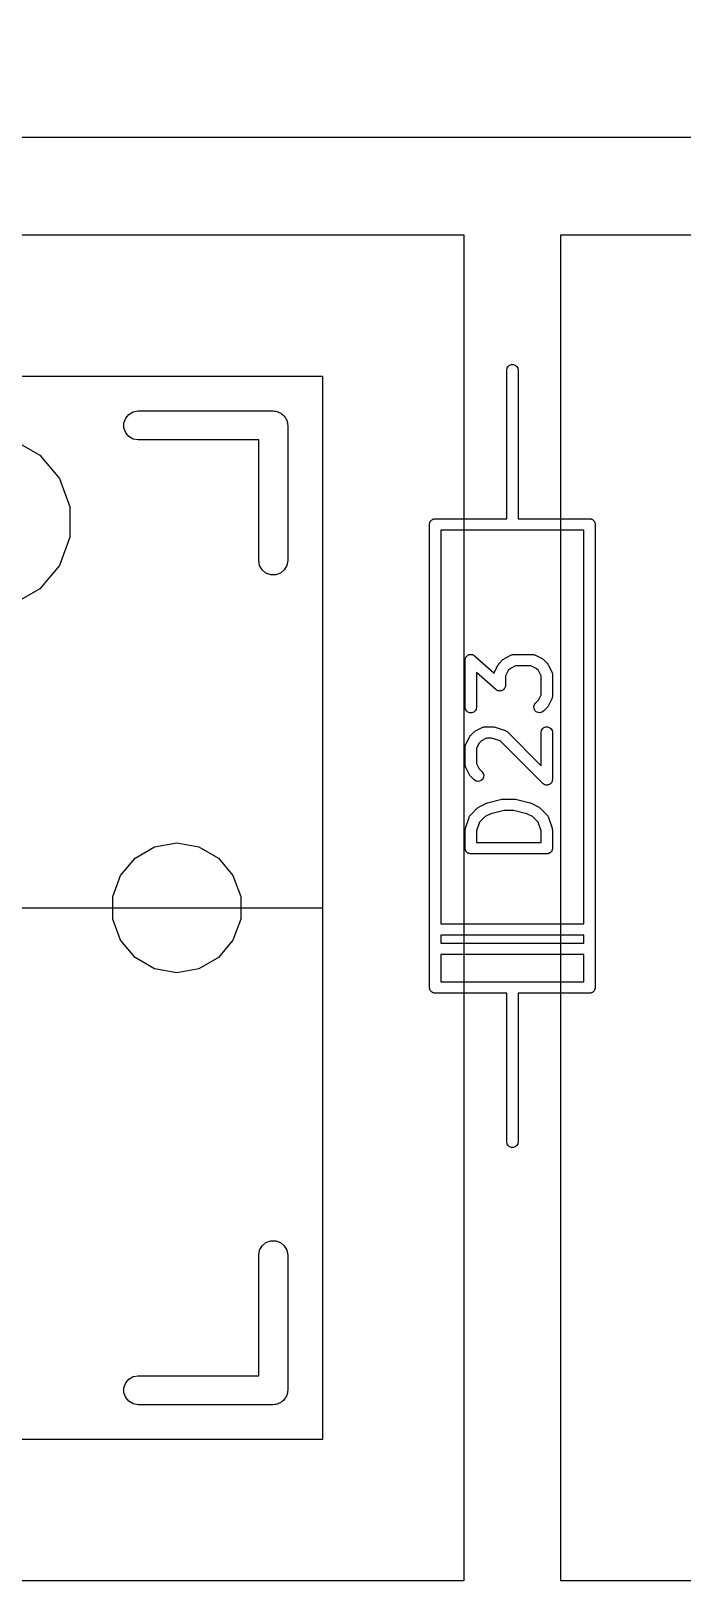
# Model space of a CAD drawing. Header units: millimetres. Extents: x 30 to 728, y -111 to 447.
# Drawn here: x 105.27 to 113.84, y 140.22 to 160.63 of the extents above; entities that cross this region are included whole.
import ezdxf

# ---------------------------------------------------------------- set-up
doc = ezdxf.new("R2010")
doc.units = ezdxf.units.MM
for name, color, linetype in [('BLACK', 7, 'Continuous'), ('プレート', 6, 'Continuous'), ('参照キーキャップ', 7, 'Continuous'), ('寸法', 21, 'Continuous')]:
    doc.layers.add(name, color=color, linetype=linetype)
doc.layers.add('補助線', color=4, linetype='Continuous', transparency=0.8)

# ---------------------------------------------------------------- blocks, each defined once
blk = doc.blocks.new('hhskb-F.SilkS')
at = {"layer": 'BLACK'}
for p, q in [((77.925, -71.92), (77.9295, -71.8943)), ((77.925, -73.19), (77.925, -71.92)), ((77.9295, -71.8943), (77.9425, -71.8718)), ((77.9425, -71.8718), (77.9625, -71.855)), ((77.9625, -71.855), (77.987, -71.8461)), ((77.987, -71.8461), (78.013, -71.8461)), ((78.013, -71.8461), (78.0375, -71.855)), ((78.0375, -71.855), (78.0575, -71.8718)), ((78.0575, -71.8718), (78.0705, -71.8943)), ((78.0705, -71.8943), (78.075, -71.92)), ((78.075, -71.92), (78.075, -73.19)), ((72.8844, -72.6169), (72.907, -72.5547)), ((72.8844, -72.6831), (72.8844, -72.6169)), ((72.907, -72.5547), (72.9495, -72.5041)), ((72.9495, -72.5041), (73.0068, -72.471)), ((73.0068, -72.471), (73.072, -72.4595)), ((73.072, -72.4595), (74.85, -72.4595)), ((74.85, -72.4595), (74.8664, -72.4624)), ((74.8664, -72.4624), (74.8831, -72.4624)), ((74.8831, -72.4624), (74.8987, -72.4681)), ((74.8987, -72.4681), (74.9152, -72.471)), ((74.9152, -72.471), (74.9296, -72.4793)), ((74.9296, -72.4793), (74.9453, -72.485)), ((74.9453, -72.485), (74.958, -72.4957)), ((74.958, -72.4957), (74.9725, -72.5041)), ((74.9725, -72.5041), (74.9832, -72.5168)), ((74.9832, -72.5168), (74.9959, -72.5275)), ((74.9959, -72.5275), (75.0043, -72.542)), ((75.0043, -72.542), (75.015, -72.5547)), ((75.015, -72.5547), (75.0207, -72.5704)), ((75.0207, -72.5704), (75.029, -72.5848)), ((75.029, -72.5848), (75.0319, -72.6013)), ((75.0319, -72.6013), (75.0376, -72.6169)), ((75.0376, -72.6169), (75.0376, -72.6336)), ((75.0376, -72.6336), (75.0405, -72.65)), ((71.4324, -72.8418), (71.7775, -73.0411)), ((72.907, -72.7452), (72.8844, -72.6831)), ((72.9495, -72.7959), (72.907, -72.7452)), ((73.0068, -72.829), (72.9495, -72.7959)), ((73.072, -72.8405), (73.0068, -72.829)), ((74.6595, -72.8405), (73.072, -72.8405)), ((74.6595, -74.428), (74.6595, -72.8405)), ((75.0405, -72.65), (75.0405, -74.428)), ((71.7775, -73.0411), (72.0336, -73.3463)), ((77.925, -73.877), (77.925, -73.19)), ((78.075, -73.19), (78.075, -73.877)), ((72.0336, -73.3463), (72.1699, -73.7208)), ((72.1699, -73.7208), (72.1699, -74.1192)), ((76.909, -73.952), (76.9101, -73.9455)), ((76.909, -80.048), (76.909, -73.952)), ((76.9101, -73.939), (76.9124, -73.9328)), ((76.9101, -73.9455), (76.9101, -73.939)), ((76.9124, -73.9328), (76.9135, -73.9263)), ((76.9135, -73.9263), (76.9168, -73.9207)), ((76.9168, -73.9207), (76.919, -73.9145)), ((76.919, -73.9145), (76.9233, -73.9095)), ((76.9233, -73.9095), (76.9265, -73.9038)), ((76.9265, -73.9038), (76.9316, -73.8996)), ((76.9316, -73.8996), (76.9358, -73.8945)), ((76.9358, -73.8945), (76.9415, -73.8913)), ((76.9415, -73.8913), (76.9465, -73.887)), ((76.9465, -73.887), (76.9527, -73.8848)), ((76.9527, -73.8848), (76.9583, -73.8815)), ((76.9583, -73.8815), (76.9648, -73.8804)), ((76.9648, -73.8804), (76.971, -73.8781)), ((76.971, -73.8781), (76.9775, -73.8781)), ((76.9775, -73.8781), (76.984, -73.877)), ((76.984, -73.877), (77.925, -73.877)), ((78, -74.027), (77.059, -74.027)), ((77.059, -74.027), (77.059, -79.211)), ((78.941, -74.027), (78, -74.027)), ((78.075, -73.877), (79.016, -73.877)), ((78.941, -79.211), (78.941, -74.027)), ((79.016, -73.877), (79.0225, -73.8781)), ((79.0225, -73.8781), (79.029, -73.8781)), ((79.029, -73.8781), (79.0352, -73.8804)), ((79.0352, -73.8804), (79.0417, -73.8815)), ((79.0417, -73.8815), (79.0473, -73.8848)), ((79.0473, -73.8848), (79.0535, -73.887)), ((79.0535, -73.887), (79.0585, -73.8913)), ((79.0585, -73.8913), (79.0642, -73.8945)), ((79.0642, -73.8945), (79.0684, -73.8996)), ((79.0684, -73.8996), (79.0735, -73.9038)), ((79.0735, -73.9038), (79.0767, -73.9095)), ((79.0767, -73.9095), (79.081, -73.9145)), ((79.081, -73.9145), (79.0832, -73.9207)), ((79.0832, -73.9207), (79.0865, -73.9263)), ((79.0865, -73.9263), (79.0876, -73.9328)), ((79.0876, -73.9328), (79.0899, -73.939)), ((79.0899, -73.939), (79.0899, -73.9455)), ((79.0899, -73.9455), (79.091, -73.952)), ((79.091, -73.952), (79.091, -80.048)), ((72.1699, -74.1192), (72.0336, -74.4937)), ((74.671, -74.4932), (74.6595, -74.428)), ((75.0405, -74.428), (75.029, -74.4932)), ((72.0336, -74.4937), (71.7775, -74.7989)), ((74.7041, -74.5505), (74.671, -74.4932)), ((74.7548, -74.593), (74.7041, -74.5505)), ((74.8169, -74.6156), (74.7548, -74.593)), ((74.8831, -74.6156), (74.8169, -74.6156)), ((74.9453, -74.593), (74.8831, -74.6156)), ((74.9959, -74.5505), (74.9453, -74.593)), ((75.029, -74.4932), (74.9959, -74.5505)), ((71.7775, -74.7989), (71.4324, -74.9982)), ((77.3856, -75.7061), (77.3882, -75.6993)), ((77.3882, -75.6993), (77.392, -75.6949)), ((77.392, -75.6949), (77.3949, -75.6899)), ((77.3949, -75.6899), (77.4005, -75.6852)), ((77.4005, -75.6852), (77.4054, -75.6797)), ((77.4054, -75.6797), (77.4104, -75.6769)), ((77.4104, -75.6769), (77.4149, -75.6731)), ((77.4149, -75.6731), (77.4218, -75.6706)), ((77.4218, -75.6706), (77.4282, -75.6671)), ((77.4282, -75.6671), (77.4339, -75.6662)), ((77.4339, -75.6662), (77.4394, -75.6642)), ((77.4394, -75.6642), (77.4467, -75.6642)), ((77.4467, -75.6642), (77.4539, -75.6631)), ((77.4539, -75.6631), (77.4596, -75.6642)), ((77.4596, -75.6642), (77.4654, -75.6642)), ((77.4654, -75.6642), (77.4723, -75.6667)), ((77.4723, -75.6667), (77.4795, -75.6682)), ((77.4795, -75.6682), (77.4844, -75.6712)), ((77.4844, -75.6712), (77.4899, -75.6731)), ((77.4899, -75.6731), (77.4955, -75.6779)), ((77.4955, -75.6779), (77.5018, -75.6817)), ((77.5018, -75.6817), (77.7618, -75.9091)), ((77.895, -75.7186), (77.9903, -75.671)), ((77.9903, -75.671), (77.9944, -75.6698)), ((77.9944, -75.6698), (77.9982, -75.6676)), ((77.9982, -75.6676), (78.0068, -75.6661)), ((78.0068, -75.6661), (78.0152, -75.6636)), ((78.0152, -75.6636), (78.0196, -75.6638)), ((78.0196, -75.6638), (78.0238, -75.6631)), ((78.0238, -75.6631), (78.2619, -75.6631)), ((78.2619, -75.6631), (78.2662, -75.6638)), ((78.2662, -75.6638), (78.2705, -75.6636)), ((78.2705, -75.6636), (78.2789, -75.6661)), ((78.2789, -75.6661), (78.2876, -75.6676)), ((78.2876, -75.6676), (78.2913, -75.6698)), ((78.2913, -75.6698), (78.2954, -75.671)), ((78.2954, -75.671), (78.3907, -75.7186)), ((77.3774, -75.7381), (77.3787, -75.7309)), ((77.3774, -76.3571), (77.3774, -75.7381)), ((77.3787, -75.7309), (77.3788, -75.7235)), ((77.3788, -75.7235), (77.3809, -75.7181)), ((77.3809, -75.7181), (77.3819, -75.7124)), ((77.3819, -75.7124), (77.3856, -75.7061)), ((77.7839, -76.1279), (77.5274, -75.9034)), ((77.5274, -75.9034), (77.5274, -76.3571)), ((77.7618, -75.9091), (77.7629, -75.9029)), ((77.7629, -75.9029), (77.765, -75.8992)), ((77.765, -75.8992), (77.7663, -75.895)), ((77.7663, -75.895), (77.8139, -75.7998)), ((77.8139, -75.7998), (77.821, -75.7901)), ((77.821, -75.7901), (77.8279, -75.7803)), ((77.8279, -75.7803), (77.8755, -75.7327)), ((77.8755, -75.7327), (77.8854, -75.7258)), ((77.8854, -75.7258), (77.895, -75.7186)), ((77.9426, -75.8778), (77.9083, -75.9463)), ((77.973, -75.8474), (77.9426, -75.8778)), ((78.0415, -75.8131), (77.973, -75.8474)), ((78.2442, -75.8131), (78.0415, -75.8131)), ((78.3127, -75.8474), (78.2442, -75.8131)), ((78.3431, -75.8778), (78.3127, -75.8474)), ((78.3774, -75.9463), (78.3431, -75.8778)), ((78.3907, -75.7186), (78.4003, -75.7258)), ((78.4003, -75.7258), (78.4102, -75.7327)), ((78.4102, -75.7327), (78.4578, -75.7803)), ((78.4578, -75.7803), (78.4647, -75.7901)), ((78.4647, -75.7901), (78.4718, -75.7998)), ((78.4718, -75.7998), (78.5195, -75.895)), ((78.5195, -75.895), (78.5207, -75.8992)), ((78.5207, -75.8992), (78.5229, -75.9029)), ((78.5229, -75.9029), (78.5244, -75.9116)), ((77.9001, -76.1034), (77.8975, -76.1103)), ((77.9038, -76.0971), (77.9001, -76.1034)), ((77.9048, -76.0914), (77.9038, -76.0971)), ((77.9069, -76.086), (77.9048, -76.0914)), ((77.9071, -76.0786), (77.9069, -76.086)), ((77.9083, -76.0714), (77.9071, -76.0786)), ((77.9083, -75.9463), (77.9083, -76.0714)), ((78.3774, -76.1966), (78.3774, -75.9463)), ((78.5244, -75.9116), (78.5269, -75.92)), ((78.5269, -75.92), (78.5266, -75.9243)), ((78.5266, -75.9243), (78.5274, -75.9286)), ((78.5274, -75.9286), (78.5274, -76.2143)), ((77.7902, -76.1317), (77.7839, -76.1279)), ((77.7958, -76.1364), (77.7902, -76.1317)), ((77.8013, -76.1384), (77.7958, -76.1364)), ((77.8062, -76.1414), (77.8013, -76.1384)), ((77.8134, -76.1428), (77.8062, -76.1414)), ((77.8203, -76.1453), (77.8134, -76.1428)), ((77.8261, -76.1453), (77.8203, -76.1453)), ((77.8318, -76.1464), (77.8261, -76.1453)), ((77.839, -76.1453), (77.8318, -76.1464)), ((77.8464, -76.1453), (77.839, -76.1453)), ((77.8518, -76.1433), (77.8464, -76.1453)), ((77.8575, -76.1424), (77.8518, -76.1433)), ((77.8639, -76.1389), (77.8575, -76.1424)), ((77.8708, -76.1364), (77.8639, -76.1389)), ((77.8753, -76.1327), (77.8708, -76.1364)), ((77.8803, -76.1299), (77.8753, -76.1327)), ((77.8852, -76.1243), (77.8803, -76.1299)), ((77.8908, -76.1196), (77.8852, -76.1243)), ((77.8937, -76.1146), (77.8908, -76.1196)), ((77.8975, -76.1103), (77.8937, -76.1146)), ((78.2892, -76.3254), (78.3041, -76.3041)), ((78.3041, -76.3041), (78.3431, -76.2651)), ((78.3431, -76.2651), (78.3774, -76.1966)), ((78.5195, -76.2478), (78.4718, -76.3431)), ((78.5207, -76.2437), (78.5195, -76.2478)), ((78.5229, -76.2399), (78.5207, -76.2437)), ((78.5244, -76.2313), (78.5229, -76.2399)), ((78.5269, -76.2229), (78.5244, -76.2313)), ((78.5274, -76.2143), (78.5266, -76.2185)), ((78.5266, -76.2185), (78.5269, -76.2229)), ((77.3819, -76.3828), (77.3774, -76.3571)), ((77.3949, -76.4054), (77.3819, -76.3828)), ((77.4149, -76.4221), (77.3949, -76.4054)), ((77.4394, -76.431), (77.4149, -76.4221)), ((77.4654, -76.431), (77.4394, -76.431)), ((77.4899, -76.4221), (77.4654, -76.431)), ((77.5098, -76.4054), (77.4899, -76.4221)), ((77.5229, -76.3828), (77.5098, -76.4054)), ((77.5274, -76.3571), (77.5229, -76.3828)), ((78.2824, -76.3506), (78.2892, -76.3254)), ((78.2847, -76.3766), (78.2824, -76.3506)), ((78.2957, -76.4002), (78.2847, -76.3766)), ((78.3141, -76.4186), (78.2957, -76.4002)), ((78.3377, -76.4296), (78.3141, -76.4186)), ((78.3637, -76.4319), (78.3377, -76.4296)), ((78.3888, -76.4251), (78.3637, -76.4319)), ((78.4102, -76.4102), (78.3888, -76.4251)), ((78.4578, -76.3626), (78.4102, -76.4102)), ((78.4647, -76.3527), (78.4578, -76.3626)), ((78.4718, -76.3431), (78.4647, -76.3527)), ((77.447, -76.7327), (77.4946, -76.6851)), ((77.4946, -76.6851), (77.5044, -76.6782)), ((77.5044, -76.6782), (77.5141, -76.671)), ((77.5141, -76.671), (77.6093, -76.6234)), ((77.6093, -76.6234), (77.6135, -76.6222)), ((77.6135, -76.6222), (77.6172, -76.62)), ((77.6172, -76.62), (77.6259, -76.6185)), ((77.6259, -76.6185), (77.6343, -76.616)), ((77.6343, -76.616), (77.6386, -76.6162)), ((77.6386, -76.6162), (77.6429, -76.6155)), ((77.6429, -76.6155), (77.7381, -76.6155)), ((77.7381, -76.6155), (77.7499, -76.6176)), ((77.7499, -76.6176), (77.7618, -76.6193)), ((77.7618, -76.6193), (77.9047, -76.6669)), ((77.9047, -76.6669), (77.9085, -76.669)), ((77.9085, -76.669), (77.9126, -76.6701)), ((77.9126, -76.6701), (77.9198, -76.6752)), ((77.9198, -76.6752), (77.9276, -76.6793)), ((77.9276, -76.6793), (77.9304, -76.6826)), ((77.9304, -76.6826), (77.934, -76.6851)), ((77.934, -76.6851), (78.3774, -77.1285)), ((78.3774, -76.6905), (78.3819, -76.6648)), ((78.3774, -77.1285), (78.3774, -76.6905)), ((78.3819, -76.6648), (78.3949, -76.6423)), ((78.3949, -76.6423), (78.4149, -76.6255)), ((78.4149, -76.6255), (78.4394, -76.6166)), ((78.4394, -76.6166), (78.4654, -76.6166)), ((78.4654, -76.6166), (78.4899, -76.6255)), ((78.4899, -76.6255), (78.5098, -76.6423)), ((78.5098, -76.6423), (78.5229, -76.6648)), ((78.5229, -76.6648), (78.5274, -76.6905)), ((78.5274, -76.6905), (78.5274, -77.3095)), ((77.3774, -76.881), (77.3781, -76.8767)), ((77.3774, -77.119), (77.3774, -76.881)), ((77.3779, -76.8724), (77.3804, -76.864)), ((77.3781, -76.8767), (77.3779, -76.8724)), ((77.3804, -76.864), (77.3819, -76.8553)), ((77.3819, -76.8553), (77.3841, -76.8516)), ((77.3841, -76.8516), (77.3853, -76.8474)), ((77.3853, -76.8474), (77.4329, -76.7522)), ((77.4329, -76.7522), (77.4401, -76.7425)), ((77.4401, -76.7425), (77.447, -76.7327)), ((77.5616, -76.8301), (77.5274, -76.8987)), ((77.5274, -76.8987), (77.5274, -77.1013)), ((77.592, -76.7997), (77.5616, -76.8301)), ((77.6606, -76.7655), (77.592, -76.7997)), ((77.7259, -76.7655), (77.6606, -76.7655)), ((77.8404, -76.8036), (77.7259, -76.7655)), ((78.3993, -77.3626), (77.8404, -76.8036)), ((77.3781, -77.1233), (77.3774, -77.119)), ((77.3779, -77.1276), (77.3781, -77.1233)), ((77.3804, -77.136), (77.3779, -77.1276)), ((77.5274, -77.1013), (77.5616, -77.1699)), ((77.3819, -77.1447), (77.3804, -77.136)), ((77.3841, -77.1484), (77.3819, -77.1447)), ((77.3853, -77.1526), (77.3841, -77.1484)), ((77.4329, -77.2478), (77.3853, -77.1526)), ((77.4401, -77.2575), (77.4329, -77.2478)), ((77.447, -77.2673), (77.4401, -77.2575)), ((77.4946, -77.3149), (77.447, -77.2673)), ((77.5159, -77.3299), (77.4946, -77.3149)), ((77.5411, -77.3366), (77.5159, -77.3299)), ((77.5616, -77.1699), (77.6007, -77.2089)), ((77.5906, -77.3233), (77.567, -77.3343)), ((77.6091, -77.3049), (77.5906, -77.3233)), ((77.6007, -77.2089), (77.6156, -77.2302)), ((77.6201, -77.2813), (77.6091, -77.3049)), ((77.6156, -77.2302), (77.6223, -77.2554)), ((77.6223, -77.2554), (77.6201, -77.2813)), ((78.5248, -77.3289), (78.5234, -77.3319)), ((78.5257, -77.3192), (78.5248, -77.3289)), ((78.5274, -77.3095), (78.5257, -77.3192)), ((77.567, -77.3343), (77.5411, -77.3366)), ((78.4074, -77.3682), (78.3993, -77.3626)), ((78.4149, -77.3745), (78.4074, -77.3682)), ((78.418, -77.3756), (78.4149, -77.3745)), ((78.4207, -77.3775), (78.418, -77.3756)), ((78.4302, -77.38), (78.4207, -77.3775)), ((78.4394, -77.3834), (78.4302, -77.38)), ((78.4427, -77.3834), (78.4394, -77.3834)), ((78.4458, -77.3842), (78.4427, -77.3834)), ((78.4556, -77.3834), (78.4458, -77.3842)), ((78.4654, -77.3834), (78.4556, -77.3834)), ((78.4685, -77.3823), (78.4654, -77.3834)), ((78.4718, -77.382), (78.4685, -77.3823)), ((78.4807, -77.3778), (78.4718, -77.382)), ((78.4899, -77.3745), (78.4807, -77.3778)), ((78.4924, -77.3724), (78.4899, -77.3745)), ((78.4954, -77.371), (78.4924, -77.3724)), ((78.5023, -77.364), (78.4954, -77.371)), ((78.5098, -77.3577), (78.5023, -77.364)), ((78.5115, -77.3549), (78.5098, -77.3577)), ((78.5138, -77.3525), (78.5115, -77.3549)), ((78.518, -77.3437), (78.5138, -77.3525)), ((78.5229, -77.3352), (78.518, -77.3437)), ((78.5234, -77.3319), (78.5229, -77.3352)), ((77.447, -77.7803), (77.5422, -77.6851)), ((77.5422, -77.6851), (77.552, -77.6782)), ((77.552, -77.6782), (77.5617, -77.671)), ((77.5617, -77.671), (77.6569, -77.6234)), ((77.6569, -77.6234), (77.6648, -77.6211)), ((77.6648, -77.6211), (77.6723, -77.6177)), ((77.6723, -77.6177), (77.8628, -77.5701)), ((77.8902, -77.7179), (77.7167, -77.7612)), ((77.8628, -77.5701), (77.8719, -77.5695)), ((77.8719, -77.5695), (77.881, -77.5679)), ((77.881, -77.5679), (78.0238, -77.5679)), ((78.0146, -77.7179), (77.8902, -77.7179)), ((78.1881, -77.7612), (78.0146, -77.7179)), ((78.0238, -77.5679), (78.0328, -77.5695)), ((78.0328, -77.5695), (78.042, -77.5701)), ((78.042, -77.5701), (78.2325, -77.6177)), ((78.2325, -77.6177), (78.24, -77.6211)), ((78.24, -77.6211), (78.2478, -77.6234)), ((78.2478, -77.6234), (78.3431, -77.671)), ((78.3431, -77.671), (78.3527, -77.6782)), ((78.3527, -77.6782), (78.3626, -77.6851)), ((78.3626, -77.6851), (78.4578, -77.7803)), ((77.3812, -77.9525), (77.4288, -77.8096)), ((77.4288, -77.8096), (77.4309, -77.8058)), ((77.4309, -77.8058), (77.432, -77.8016)), ((77.432, -77.8016), (77.4371, -77.7944)), ((77.4371, -77.7944), (77.4413, -77.7867)), ((77.4413, -77.7867), (77.4445, -77.7838)), ((77.4445, -77.7838), (77.447, -77.7803)), ((77.5656, -77.8738), (77.5274, -77.9884)), ((77.6397, -77.7997), (77.5656, -77.8738)), ((77.7167, -77.7612), (77.6397, -77.7997)), ((78.2651, -77.7997), (78.1881, -77.7612)), ((78.3392, -77.8738), (78.2651, -77.7997)), ((78.3774, -77.9884), (78.3392, -77.8738)), ((78.4578, -77.7803), (78.4603, -77.7838)), ((78.4603, -77.7838), (78.4635, -77.7867)), ((78.4635, -77.7867), (78.4677, -77.7944)), ((78.4677, -77.7944), (78.4727, -77.8016)), ((78.4727, -77.8016), (78.4739, -77.8058)), ((78.4739, -77.8058), (78.4759, -77.8096)), ((78.4759, -77.8096), (78.5235, -77.9525)), ((73.2879, -78.1974), (73.58, -78.1458)), ((73.58, -78.1458), (73.8721, -78.1974)), ((77.3774, -77.9762), (77.3795, -77.9643)), ((77.3774, -78.2143), (77.3774, -77.9762)), ((77.3795, -77.9643), (77.3812, -77.9525)), ((77.5274, -77.9884), (77.5274, -78.1393)), ((77.5274, -78.1393), (78.3774, -78.1393)), ((78.3774, -78.1393), (78.3774, -77.9884)), ((78.5235, -77.9525), (78.5253, -77.9643)), ((78.5253, -77.9643), (78.5274, -77.9762)), ((78.5274, -77.9762), (78.5274, -78.2143)), ((72.8403, -78.5729), (73.031, -78.3457)), ((73.031, -78.3457), (73.2879, -78.1974)), ((73.8721, -78.1974), (74.129, -78.3457)), ((74.129, -78.3457), (74.3197, -78.5729)), ((77.3785, -78.2207), (77.3774, -78.2143)), ((77.3785, -78.2273), (77.3785, -78.2207)), ((77.3808, -78.2335), (77.3785, -78.2273)), ((77.3819, -78.2399), (77.3808, -78.2335)), ((77.3852, -78.2456), (77.3819, -78.2399)), ((77.3874, -78.2518), (77.3852, -78.2456)), ((77.3916, -78.2568), (77.3874, -78.2518)), ((77.3949, -78.2625), (77.3916, -78.2568)), ((77.4, -78.2667), (77.3949, -78.2625)), ((77.4042, -78.2717), (77.4, -78.2667)), ((77.4099, -78.275), (77.4042, -78.2717)), ((77.4149, -78.2792), (77.4099, -78.275)), ((77.421, -78.2815), (77.4149, -78.2792)), ((77.4267, -78.2848), (77.421, -78.2815)), ((77.4332, -78.2859), (77.4267, -78.2848)), ((77.4394, -78.2881), (77.4332, -78.2859)), ((77.4459, -78.2881), (77.4394, -78.2881)), ((77.4524, -78.2893), (77.4459, -78.2881)), ((78.4524, -78.2893), (77.4524, -78.2893)), ((78.4588, -78.2881), (78.4524, -78.2893)), ((78.4654, -78.2881), (78.4588, -78.2881)), ((78.4716, -78.2859), (78.4654, -78.2881)), ((78.478, -78.2848), (78.4716, -78.2859)), ((78.4837, -78.2815), (78.478, -78.2848)), ((78.4899, -78.2792), (78.4837, -78.2815)), ((78.4949, -78.275), (78.4899, -78.2792)), ((78.5006, -78.2717), (78.4949, -78.275)), ((78.5048, -78.2667), (78.5006, -78.2717)), ((78.5098, -78.2625), (78.5048, -78.2667)), ((78.5131, -78.2568), (78.5098, -78.2625)), ((78.5173, -78.2518), (78.5131, -78.2568)), ((78.5196, -78.2456), (78.5173, -78.2518)), ((78.5229, -78.2399), (78.5196, -78.2456)), ((78.524, -78.2335), (78.5229, -78.2399)), ((78.5262, -78.2273), (78.524, -78.2335)), ((78.5274, -78.2143), (78.5262, -78.2207)), ((78.5262, -78.2207), (78.5262, -78.2273)), ((72.7388, -78.8517), (72.8403, -78.5729)), ((74.3197, -78.5729), (74.4212, -78.8517)), ((72.7388, -79.1483), (72.7388, -78.8517)), ((74.4212, -78.8517), (74.4212, -79.1483)), ((72.8403, -79.4271), (72.7388, -79.1483)), ((74.4212, -79.1483), (74.3197, -79.4271)), ((77.059, -79.211), (78.941, -79.211)), ((77.059, -79.361), (77.059, -79.465)), ((78.941, -79.361), (77.059, -79.361)), ((78.941, -79.465), (78.941, -79.361)), ((73.031, -79.6543), (72.8403, -79.4271)), ((74.3197, -79.4271), (74.129, -79.6543)), ((77.059, -79.465), (78.941, -79.465)), ((73.2879, -79.8026), (73.031, -79.6543)), ((74.129, -79.6543), (73.8721, -79.8026)), ((78.941, -79.615), (77.059, -79.615)), ((77.059, -79.615), (77.059, -79.973)), ((78.941, -79.973), (78.941, -79.615)), ((73.58, -79.8541), (73.2879, -79.8026)), ((73.8721, -79.8026), (73.58, -79.8541)), ((77.059, -79.973), (78, -79.973)), ((78, -79.973), (78.941, -79.973)), ((76.9101, -80.0545), (76.909, -80.048)), ((76.9101, -80.061), (76.9101, -80.0545)), ((76.9124, -80.0672), (76.9101, -80.061)), ((76.9135, -80.0737), (76.9124, -80.0672)), ((76.9168, -80.0793), (76.9135, -80.0737)), ((76.919, -80.0855), (76.9168, -80.0793)), ((76.9233, -80.0905), (76.919, -80.0855)), ((76.9265, -80.0962), (76.9233, -80.0905)), ((76.9316, -80.1004), (76.9265, -80.0962)), ((76.9358, -80.1055), (76.9316, -80.1004)), ((76.9415, -80.1087), (76.9358, -80.1055)), ((76.9465, -80.113), (76.9415, -80.1087)), ((76.9527, -80.1152), (76.9465, -80.113)), ((76.9583, -80.1185), (76.9527, -80.1152)), ((76.9648, -80.1196), (76.9583, -80.1185)), ((76.971, -80.1219), (76.9648, -80.1196)), ((76.9775, -80.1219), (76.971, -80.1219)), ((76.984, -80.123), (76.9775, -80.1219)), ((77.925, -80.123), (76.984, -80.123)), ((77.925, -80.81), (77.925, -80.123)), ((79.016, -80.123), (78.075, -80.123)), ((78.075, -80.123), (78.075, -80.81)), ((79.0225, -80.1219), (79.016, -80.123)), ((79.029, -80.1219), (79.0225, -80.1219)), ((79.0352, -80.1196), (79.029, -80.1219)), ((79.0417, -80.1185), (79.0352, -80.1196)), ((79.0473, -80.1152), (79.0417, -80.1185)), ((79.0535, -80.113), (79.0473, -80.1152)), ((79.0585, -80.1087), (79.0535, -80.113)), ((79.0642, -80.1055), (79.0585, -80.1087)), ((79.0684, -80.1004), (79.0642, -80.1055)), ((79.0735, -80.0962), (79.0684, -80.1004)), ((79.0767, -80.0905), (79.0735, -80.0962)), ((79.081, -80.0855), (79.0767, -80.0905)), ((79.0832, -80.0793), (79.081, -80.0855)), ((79.0865, -80.0737), (79.0832, -80.0793)), ((79.0876, -80.0672), (79.0865, -80.0737)), ((79.0899, -80.061), (79.0876, -80.0672)), ((79.091, -80.048), (79.0899, -80.0545)), ((79.0899, -80.0545), (79.0899, -80.061)), ((77.925, -82.08), (77.925, -80.81)), ((78.075, -80.81), (78.075, -82.08)), ((77.9295, -82.1057), (77.925, -82.08)), ((77.9425, -82.1282), (77.9295, -82.1057)), ((77.9625, -82.145), (77.9425, -82.1282)), ((77.987, -82.1539), (77.9625, -82.145)), ((78.013, -82.1539), (77.987, -82.1539)), ((78.0375, -82.145), (78.013, -82.1539)), ((78.0575, -82.1282), (78.0375, -82.145)), ((78.0705, -82.1057), (78.0575, -82.1282)), ((78.075, -82.08), (78.0705, -82.1057)), ((74.671, -83.5068), (74.7041, -83.4495)), ((74.7041, -83.4495), (74.7548, -83.407)), ((74.7548, -83.407), (74.8169, -83.3844)), ((74.8169, -83.3844), (74.8831, -83.3844)), ((74.8831, -83.3844), (74.9453, -83.407)), ((74.9453, -83.407), (74.9959, -83.4495)), ((74.9959, -83.4495), (75.029, -83.5068)), ((74.6595, -83.572), (74.671, -83.5068)), ((74.6595, -85.1595), (74.6595, -83.572)), ((75.029, -83.5068), (75.0405, -83.572)), ((75.0405, -83.572), (75.0405, -85.35)), ((72.8844, -85.3169), (72.907, -85.2548)), ((72.907, -85.2548), (72.9495, -85.2041)), ((72.9495, -85.2041), (73.0068, -85.171)), ((73.0068, -85.171), (73.072, -85.1595)), ((73.072, -85.1595), (74.6595, -85.1595)), ((72.8844, -85.3831), (72.8844, -85.3169)), ((72.907, -85.4453), (72.8844, -85.3831)), ((72.9495, -85.4959), (72.907, -85.4453)), ((74.9832, -85.4832), (74.9725, -85.4959)), ((74.9959, -85.4725), (74.9832, -85.4832)), ((75.0043, -85.458), (74.9959, -85.4725)), ((75.015, -85.4453), (75.0043, -85.458)), ((75.0207, -85.4296), (75.015, -85.4453)), ((75.029, -85.4152), (75.0207, -85.4296)), ((75.0319, -85.3987), (75.029, -85.4152)), ((75.0376, -85.3831), (75.0319, -85.3987)), ((75.0405, -85.35), (75.0376, -85.3664)), ((75.0376, -85.3664), (75.0376, -85.3831)), ((73.0068, -85.529), (72.9495, -85.4959)), ((73.072, -85.5405), (73.0068, -85.529)), ((74.85, -85.5405), (73.072, -85.5405)), ((74.8664, -85.5376), (74.85, -85.5405)), ((74.8831, -85.5376), (74.8664, -85.5376)), ((74.8987, -85.5319), (74.8831, -85.5376)), ((74.9152, -85.529), (74.8987, -85.5319)), ((74.9296, -85.5207), (74.9152, -85.529)), ((74.9453, -85.515), (74.9296, -85.5207)), ((74.958, -85.5043), (74.9453, -85.515)), ((74.9725, -85.4959), (74.958, -85.5043))]:
    blk.add_line(p, q, dxfattribs=at)

msp = doc.modelspace()

# ---------------------------------------------------------------- linework, layer by layer
at = {"layer": 'プレート'}
msp.add_lwpolyline([(95.108, 142.086), (95.108, 156.086), (109.108, 156.086), (109.108, 142.086)], close=True, dxfattribs=at)
at = {"layer": '参照キーキャップ', "color": 7}
for points in [[(102.747, 176.947), (120.469, 176.947), (120.469, 159.225), (102.747, 159.225), (102.747, 176.947)], [(93.247, 157.947), (110.969, 157.947), (110.969, 140.225), (93.247, 140.225), (93.247, 157.947)], [(112.247, 157.947), (129.969, 157.947), (129.969, 140.225), (112.247, 140.225), (112.247, 157.947)]]:
    msp.add_lwpolyline(points, close=True, dxfattribs=at)
at = {"layer": '補助線'}
msp.add_line((95.108, 149.086), (109.108, 149.086), dxfattribs=at)

# ---------------------------------------------------------------- block references
at = {"layer": '寸法', "linetype": 'ByBlock'}
msp.add_blockref('hhskb-F.SilkS', (33.608, 228.086), dxfattribs=at)

doc.saveas('drawing.dxf')
